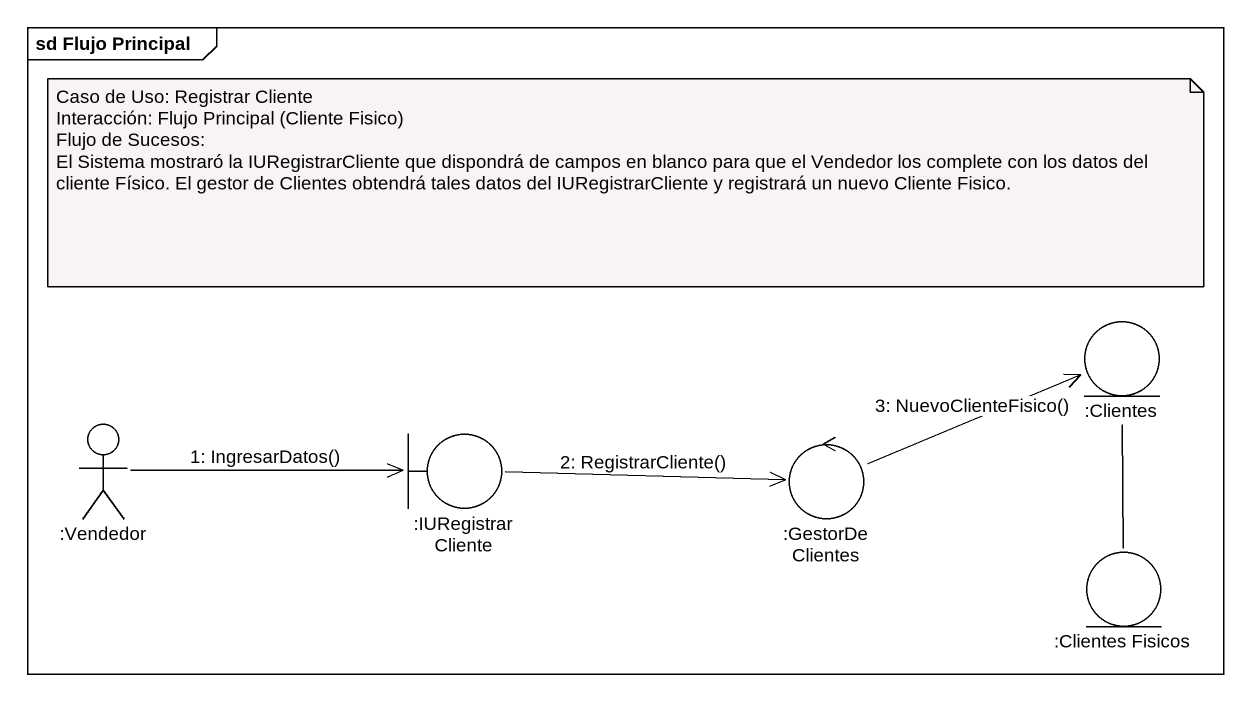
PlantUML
@startuml
mainframe sd Flujo Principal
entity ":Clientes" as Clientes
actor ":Vendedor" as Vendedor
boundary ":IURegistrarCliente" as IURegistrarCliente
control ":GestorDeClientes" as GestorDeClientes
entity ":Clientes Fisicos" as Clientes_Fisicos
Clientes -- Clientes_Fisicos
Vendedor -right-> IURegistrarCliente : 1: IngresarDatos()
IURegistrarCliente -right-> GestorDeClientes : 2: RegistrarCliente()
GestorDeClientes -right-> Clientes : 3: NuevoClienteFisico()
note as N1
  Caso de Uso: Registrar Cliente
  Interacción: Flujo Principal (Cliente Fisico)
  Flujo de Sucesos:
  El Sistema mostraró la IURegistrarCliente que dispondrá de campos en blanco para que el Vendedor los complete con los datos del cliente Físico. El gestor de Clientes obtendrá tales datos del IURegistrarCliente y registrará un nuevo Cliente Fisico.
end note
@enduml
